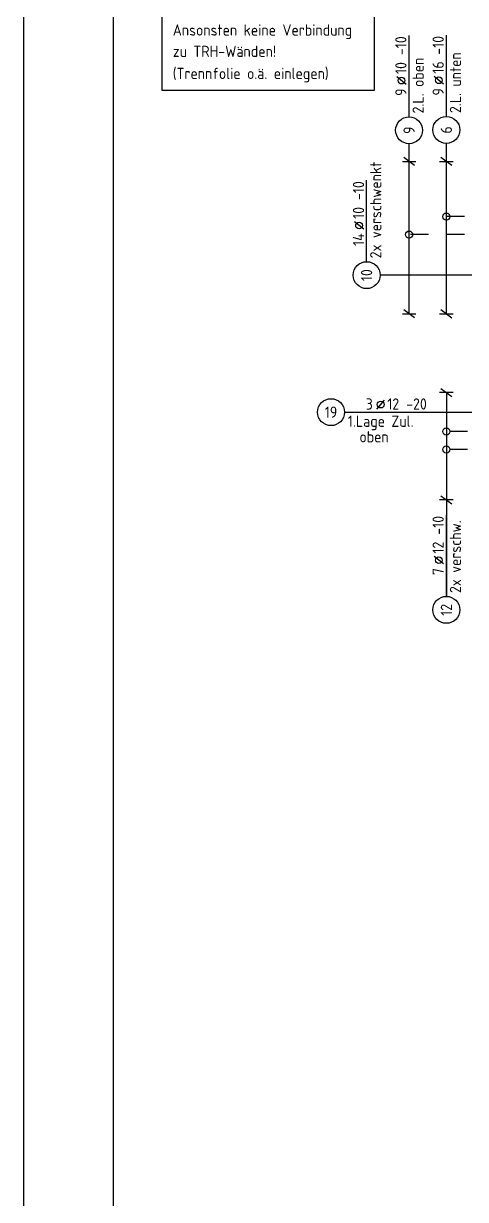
# Model space of a CAD drawing. Extents: x 0 to 27.3, y -4.8 to 14.9.
# Drawn here: x 0 to 2.46, y 5.02 to 11.56 of the extents above; entities that cross this region are included whole.
import ezdxf
from ezdxf.enums import TextEntityAlignment as Align

# ---------------------------------------------------------------- set-up
doc = ezdxf.new("R2010")
doc.units = 0
doc.header["$LTSCALE"] = 0.25
doc.linetypes.add('AUSGEZOGEN', pattern=[1000.01, 1000, 0.01])
doc.linetypes.add('VERDECKT', pattern=[0.375, 0.25, -0.125])
for name, color, linetype in [('RAHMEN', 7, 'Continuous'), ('RND', 7, 'Continuous'), ('TEXT', 7, 'Continuous')]:
    doc.layers.add(name, color=color, linetype=linetype)
doc.styles.add('txt', font='isocp.shx')

# ---------------------------------------------------------------- blocks, each defined once
blk = doc.blocks.new('DINA1')
at = {"layer": 'RAHMEN'}
blk.add_line((0, 59.4), (0, 0), dxfattribs=at)
at = {"layer": 'RAHMEN', "color": 5}
blk.add_line((2, 58.9), (2, 0.5), dxfattribs=at)
blk = doc.blocks.new('LEI_GRE')
at = {"layer": 'RND', "color": 7, "linetype": 'Continuous'}
for p, q in [((-0.09, -0.12), (0.09, 0.12)), ((0, 0.15), (0, -0.15))]:
    blk.add_line(p, q, dxfattribs=at)
blk = doc.blocks.new('RND_LEI')
at = {"layer": 'RND', "color": 7, "linetype": 'Continuous'}
blk.add_line((1.022, 0.066), (1.19, 0.27), dxfattribs=at)
for centre, radius in [((0, 0), 0.3), ((1.106, 0.168), 0.075)]:
    blk.add_circle(centre, radius, dxfattribs=at)
at = {"layer": 'RND', "color": 7, "linetype": 'Continuous', "style": 'txt'}
blk.add_attdef('ANZ', text='', height=0.25, dxfattribs=at).set_placement((0.931, 0.057), align=Align.RIGHT)
for tag, p in [('DUM', (1.253, 0.057)), ('ABSTD', (1.674, 0.057)), ('POSTXT', (0.374, -0.327))]:
    blk.add_attdef(tag, p, '', height=0.25, dxfattribs=at)
blk.add_attdef('POSL', text='', height=0.25, dxfattribs=at).set_placement((0, 0), align=Align.MIDDLE)

msp = doc.modelspace()

# ---------------------------------------------------------------- linework, layer by layer
at = {"layer": 'RND', "color": 7, "linetype": 'AUSGEZOGEN'}
for p, q in [((2.1475, 11.0449), (2.1475, 11.498)), ((2.3551, 11.0469), (2.3551, 11.5)), ((2.1475, 10.7961), (2.1475, 10.8949)), ((2.3551, 10.7962), (2.3551, 10.8969)), ((2.1475, 9.948), (2.1475, 10.7961)), ((2.3551, 9.9467), (2.3551, 10.7962)), ((1.9111, 10.238), (1.9111, 10.6911)), ((3.082, 10.163), (1.9861, 10.163)), ((2.3551, 9.5089), (2.3551, 8.9123)), ((1.7879, 9.4), (2.2536, 9.4)), ((2.3551, 8.9123), (2.3551, 8.3742)), ((2.3551, 8.3742), (2.3551, 8.8273))]:
    msp.add_line(p, q, dxfattribs=at)
at = {"layer": 'RND', "color": 102, "linetype": 'VERDECKT'}
for p, q in [((3.0555, 10.4888), (2.3301, 10.4888)), ((3.0555, 10.3888), (2.1225, 10.3888)), ((3.0729, 9.2924), (2.3301, 9.2924)), ((3.0729, 9.1924), (2.3301, 9.1924))]:
    msp.add_line(p, q, dxfattribs=at)
at = {"layer": 'RND', "color": 102, "linetype": 'AUSGEZOGEN'}
msp.add_line((2.2536, 9.4), (3.5014, 9.4), dxfattribs=at)
at = {"layer": 'RND', "color": 7, "linetype": 'AUSGEZOGEN'}
for centre in [(2.3551, 10.4888), (2.1475, 10.3888), (2.3551, 9.2924), (2.3551, 9.1924)]:
    msp.add_circle(centre, 0.02, dxfattribs=at)
at = {"layer": 'TEXT', "color": 7, "linetype": 'AUSGEZOGEN'}
msp.add_lwpolyline([(0.7723, 11.6122), (1.9532, 11.6122), (1.9532, 11.1914), (0.7723, 11.1914)], close=True, dxfattribs=at)

# ---------------------------------------------------------------- block references
at = {"layer": 'RAHMEN', "color": 5, "xscale": 0.25, "yscale": 0.25, "zscale": 0.25}
msp.add_blockref('DINA1', (0, 0), dxfattribs=at)
at = {"layer": 'RND', "color": 7, "linetype": 'AUSGEZOGEN', "xscale": 0.25, "yscale": 0.25, "zscale": 0.25, "rotation": 90}
for p, values in [((2.1475, 10.9699), {'POSL': '9', 'DUM': '10', 'ANZ': '9', 'ABSTD': '-10', 'POSTXT': '2.L. oben'}), ((2.3551, 10.9719), {'POSL': '6', 'DUM': '16', 'ANZ': '9', 'ABSTD': '-10', 'POSTXT': '2.L. unten'}), ((1.9111, 10.163), {'POSL': '10', 'DUM': '10', 'ANZ': '14', 'ABSTD': '-10', 'POSTXT': '2x verschwenkt'}), ((2.3551, 8.2992), {'POSL': '12', 'DUM': '12', 'ANZ': '7', 'ABSTD': '-10', 'POSTXT': '2x verschw.'})]:
    msp.add_blockref('RND_LEI', p, dxfattribs=at).add_auto_attribs(values)
at = {"layer": 'RND', "color": 7, "linetype": 'AUSGEZOGEN', "xscale": 0.25, "yscale": 0.25, "zscale": 0.25}
for p, rotation in [((2.1475, 10.7961), 90), ((2.3551, 10.7962), 90), ((2.1475, 9.948), 90), ((2.3551, 9.9467), 90), ((2.3551, 9.5089), 270), ((2.3551, 8.9123), 270)]:
    msp.add_blockref('LEI_GRE', p, dxfattribs=dict(at, rotation=rotation))
msp.add_blockref('RND_LEI', (1.7129, 9.4), dxfattribs=at).add_auto_attribs({'POSL': '19', 'DUM': '12', 'ANZ': '3', 'ABSTD': '-20', 'POSTXT': '1.Lage Zul. '})

# ---------------------------------------------------------------- texts
at = {"layer": 'TEXT', "color": 7, "linetype": 'AUSGEZOGEN', "style": 'txt'}
for s, p in [('Ansonsten keine Verbindung', (0.8314, 11.4968)), ('zu TRH-Wänden!', (0.8314, 11.3781)), ('(Trennfolie o.ä. einlegen)', (0.8314, 11.2551)), ('oben', (1.8711, 9.2319))]:
    msp.add_text(s, height=0.0625, dxfattribs=at).set_placement(p)

doc.saveas('drawing.dxf')
